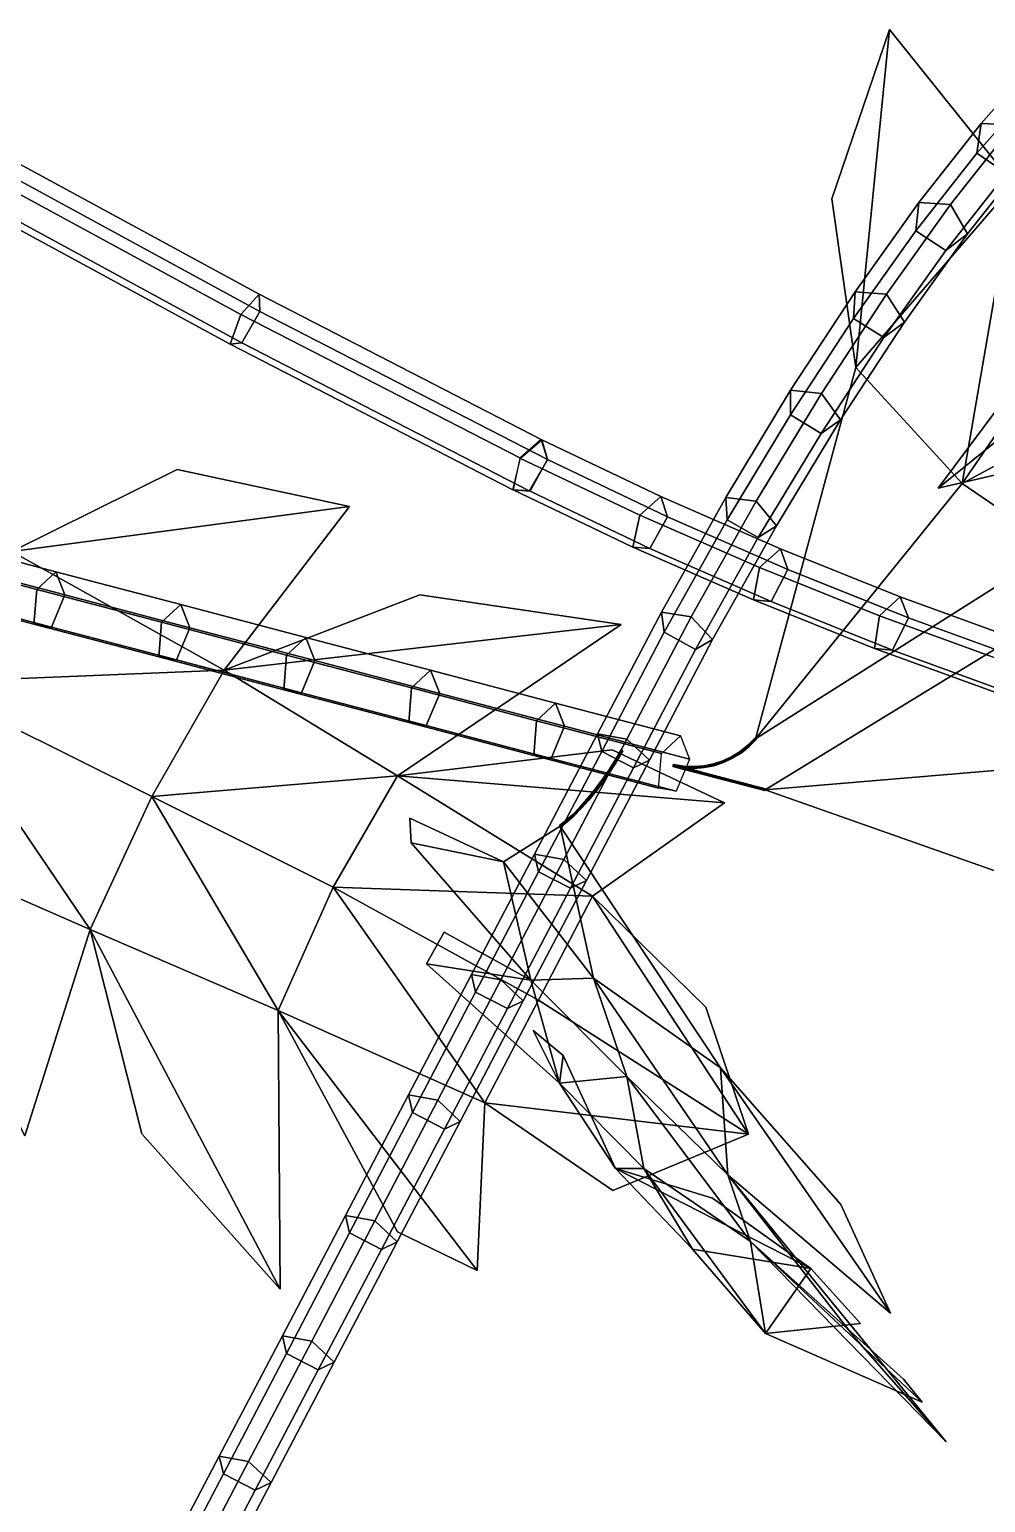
# Model space of a CAD drawing. Header units: metres. Extents: x -349 to 464, y -383 to 362.
# Drawn here: x 215.9 to 252.6, y -124.9 to -68.3 of the extents above; entities that cross this region are included whole.
import ezdxf

# ---------------------------------------------------------------- set-up
doc = ezdxf.new("R2010")
doc.units = ezdxf.units.M

msp = doc.modelspace()

# ---------------------------------------------------------------- linework, layer by layer
at = {"layer": 'Breeder_Leaf', "color": 3}
for points in [[(248.9365, -68.2739, 136.4896), (246.7187, -74.7853, 136.9309), (247.6362, -81.2742, 134.0185)], [(248.9365, -68.2739, 136.4896), (247.6362, -81.2742, 134.0185), (246.7187, -74.7853, 136.9309)], [(253.7205, -74.2332, 132.9514), (248.9365, -68.2739, 136.4896), (247.6362, -81.2742, 134.0185)], [(253.7205, -74.2332, 132.9514), (247.6362, -81.2742, 134.0185), (248.9365, -68.2739, 136.4896)], [(251.7373, -85.7263, 131.4195), (253.7205, -74.2332, 132.9514), (247.6362, -81.2742, 134.0185)], [(251.7373, -85.7263, 131.4195), (247.6362, -81.2742, 134.0185), (253.7205, -74.2332, 132.9514)], [(251.7373, -85.7263, 131.4195), (257.275, -77.6961, 129.9514), (253.7205, -74.2332, 132.9514)], [(251.7373, -85.7263, 131.4195), (253.7205, -74.2332, 132.9514), (257.275, -77.6961, 129.9514)], [(260.9698, -83.5616, 350.5743), (250.8069, -85.9095, 353.5227), (262.8934, -76.1559, 352.219)], [(260.9698, -83.5616, 350.5743), (262.8934, -76.1559, 352.219), (250.8069, -85.9095, 353.5227)], [(250.8069, -85.9095, 353.5227), (255.5195, -79.606, 353.4911), (262.8934, -76.1559, 352.219)], [(250.8069, -85.9095, 353.5227), (262.8934, -76.1559, 352.219), (255.5195, -79.606, 353.4911)], [(261.0075, -80.7467, 126.7362), (257.275, -77.6961, 129.9514), (251.7373, -85.7263, 131.4195)], [(261.0075, -80.7467, 126.7362), (251.7373, -85.7263, 131.4195), (257.275, -77.6961, 129.9514)], [(255.3723, -88.215, 127.126), (261.0075, -80.7467, 126.7362), (251.7373, -85.7263, 131.4195)], [(255.3723, -88.215, 127.126), (251.7373, -85.7263, 131.4195), (261.0075, -80.7467, 126.7362)], [(243.7833, -95.5383, 132.7757), (251.7373, -85.7263, 131.4195), (247.6362, -81.2742, 134.0185)], [(243.7833, -95.5383, 132.7757), (247.6362, -81.2742, 134.0185), (251.7373, -85.7263, 131.4195)], [(228.1658, -86.6175, 154.9156), (221.5414, -85.191, 156.1782), (215.1763, -88.3405, 157.1759)], [(228.1658, -86.6175, 154.9156), (215.1763, -88.3405, 157.1759), (221.5414, -85.191, 156.1782)], [(255.3723, -88.215, 127.126), (251.7373, -85.7263, 131.4195), (243.7833, -95.5383, 132.7757)], [(255.3723, -88.215, 127.126), (243.7833, -95.5383, 132.7757), (251.7373, -85.7263, 131.4195)], [(223.3375, -92.8981, 157.7725), (228.1658, -86.6175, 154.9156), (215.1763, -88.3405, 157.1759)], [(223.3375, -92.8981, 157.7725), (215.1763, -88.3405, 157.1759), (228.1658, -86.6175, 154.9156)], [(211.7395, -93.3729, 159.6777), (223.3375, -92.8981, 157.7725), (215.1763, -88.3405, 157.1759)], [(211.7395, -93.3729, 159.6777), (215.1763, -88.3405, 157.1759), (223.3375, -92.8981, 157.7725)], [(238.6085, -91.1466, 155.1947), (230.8742, -90.01215, 156.1095), (223.3375, -92.8981, 157.7725)], [(238.6085, -91.1466, 155.1947), (223.3375, -92.8981, 157.7725), (230.8742, -90.01215, 156.1095)], [(244.1569, -97.504, 133.0435), (256.65, -96.4538, 130.994), (256.6017, -89.895, 130.382)], [(244.1569, -97.504, 133.0435), (256.6017, -89.895, 130.382), (256.65, -96.4538, 130.994)], [(230.005, -96.9619, 158.3014), (238.6085, -91.1466, 155.1947), (223.3375, -92.8981, 157.7725)], [(230.005, -96.9619, 158.3014), (223.3375, -92.8981, 157.7725), (238.6085, -91.1466, 155.1947)], [(209.6197, -99.1376, 160.0178), (218.1855, -102.871, 160.6277), (211.7395, -93.3729, 159.6777)], [(209.6197, -99.1376, 160.0178), (211.7395, -93.3729, 159.6777), (218.1855, -102.871, 160.6277)], [(211.7395, -93.3729, 159.6777), (220.5661, -97.76, 159.2912), (223.3375, -92.8981, 157.7725)], [(211.7395, -93.3729, 159.6777), (223.3375, -92.8981, 157.7725), (220.5661, -97.76, 159.2912)], [(218.1855, -102.871, 160.6277), (220.5661, -97.76, 159.2912), (211.7395, -93.3729, 159.6777)], [(218.1855, -102.871, 160.6277), (211.7395, -93.3729, 159.6777), (220.5661, -97.76, 159.2912)], [(220.5661, -97.76, 159.2912), (230.005, -96.9619, 158.3014), (223.3375, -92.8981, 157.7725)], [(220.5661, -97.76, 159.2912), (223.3375, -92.8981, 157.7725), (230.005, -96.9619, 158.3014)], [(242.5915, -98.00962, 153.5221), (238.2632, -95.9651, 154.7812), (230.005, -96.9619, 158.3014)], [(242.5915, -98.00962, 153.5221), (230.005, -96.9619, 158.3014), (238.2632, -95.9651, 154.7812)], [(257.683, -102.27, 129.2775), (256.65, -96.4538, 130.994), (244.1569, -97.504, 133.0435)], [(257.683, -102.27, 129.2775), (244.1569, -97.504, 133.0435), (256.65, -96.4538, 130.994)], [(220.5661, -97.76, 159.2912), (227.5313, -101.2455, 159.6678), (230.005, -96.9619, 158.3014)], [(220.5661, -97.76, 159.2912), (230.005, -96.9619, 158.3014), (227.5313, -101.2455, 159.6678)], [(227.5313, -101.2455, 159.6678), (237.5148, -101.5959, 157.334), (230.005, -96.9619, 158.3014)], [(227.5313, -101.2455, 159.6678), (230.005, -96.9619, 158.3014), (237.5148, -101.5959, 157.334)], [(237.5148, -101.5959, 157.334), (242.5915, -98.00962, 153.5221), (230.005, -96.9619, 158.3014)], [(237.5148, -101.5959, 157.334), (230.005, -96.9619, 158.3014), (242.5915, -98.00962, 153.5221)], [(218.1855, -102.871, 160.6277), (225.4175, -105.9898, 159.9873), (220.5661, -97.76, 159.2912)], [(218.1855, -102.871, 160.6277), (220.5661, -97.76, 159.2912), (225.4175, -105.9898, 159.9873)], [(225.4175, -105.9898, 159.9873), (227.5313, -101.2455, 159.6678), (220.5661, -97.76, 159.2912)], [(225.4175, -105.9898, 159.9873), (220.5661, -97.76, 159.2912), (227.5313, -101.2455, 159.6678)], [(230.5388, -99.5375, 304.0958), (230.4856, -98.5883, 297.2688), (234.0934, -100.272, 291.304)], [(230.5388, -99.5375, 304.0958), (234.0934, -100.272, 291.304), (230.4856, -98.5883, 297.2688)], [(236.2733, -98.8953, 276.7024), (237.5457, -104.7393, 287.91), (234.0934, -100.272, 291.304)], [(236.2733, -98.8953, 276.7024), (234.0934, -100.272, 291.304), (237.5457, -104.7393, 287.91)], [(242.4336, -108.1884, 286.477), (237.5457, -104.7393, 287.91), (236.2733, -98.8953, 276.7024)], [(242.4336, -108.1884, 286.477), (236.2733, -98.8953, 276.7024), (237.5457, -104.7393, 287.91)], [(209.6197, -99.1376, 160.0178), (215.6787, -110.805, 161.7423), (218.1855, -102.871, 160.6277)], [(209.6197, -99.1376, 160.0178), (218.1855, -102.871, 160.6277), (215.6787, -110.805, 161.7423)], [(235.1409, -104.8213, 299.4243), (230.5388, -99.5375, 304.0958), (234.0934, -100.272, 291.304)], [(235.1409, -104.8213, 299.4243), (234.0934, -100.272, 291.304), (230.5388, -99.5375, 304.0958)], [(237.5457, -104.7393, 287.91), (235.1409, -104.8213, 299.4243), (234.0934, -100.272, 291.304)], [(237.5457, -104.7393, 287.91), (234.0934, -100.272, 291.304), (235.1409, -104.8213, 299.4243)], [(225.4175, -105.9898, 159.9873), (233.3703, -109.5349, 160.114), (227.5313, -101.2455, 159.6678)], [(225.4175, -105.9898, 159.9873), (227.5313, -101.2455, 159.6678), (233.3703, -109.5349, 160.114)], [(233.3703, -109.5349, 160.114), (235.4387, -105.5919, 158.6159), (227.5313, -101.2455, 159.6678)], [(233.3703, -109.5349, 160.114), (227.5313, -101.2455, 159.6678), (235.4387, -105.5919, 158.6159)], [(227.5313, -101.2455, 159.6678), (235.4387, -105.5919, 158.6159), (237.5148, -101.5959, 157.334)], [(227.5313, -101.2455, 159.6678), (237.5148, -101.5959, 157.334), (235.4387, -105.5919, 158.6159)], [(235.4387, -105.5919, 158.6159), (243.5139, -110.7436, 153.8551), (237.5148, -101.5959, 157.334)], [(235.4387, -105.5919, 158.6159), (237.5148, -101.5959, 157.334), (243.5139, -110.7436, 153.8551)], [(243.5139, -110.7436, 153.8551), (241.8762, -105.8589, 154.5523), (237.5148, -101.5959, 157.334)], [(243.5139, -110.7436, 153.8551), (237.5148, -101.5959, 157.334), (241.8762, -105.8589, 154.5523)], [(218.1855, -102.871, 160.6277), (225.4953, -116.7027, 161.4612), (225.4175, -105.9898, 159.9873)], [(218.1855, -102.871, 160.6277), (225.4175, -105.9898, 159.9873), (225.4953, -116.7027, 161.4612)], [(218.1855, -102.871, 160.6277), (220.1731, -110.7291, 162.0228), (225.4953, -116.7027, 161.4612)], [(218.1855, -102.871, 160.6277), (225.4953, -116.7027, 161.4612), (220.1731, -110.7291, 162.0228)], [(231.132, -104.187, 314.4723), (231.7999, -102.9697, 306.7253), (235.1409, -104.8213, 299.4243)], [(231.132, -104.187, 314.4723), (235.1409, -104.8213, 299.4243), (231.7999, -102.9697, 306.7253)], [(236.24, -108.7781, 306.0865), (231.132, -104.187, 314.4723), (235.1409, -104.8213, 299.4243)], [(236.24, -108.7781, 306.0865), (235.1409, -104.8213, 299.4243), (231.132, -104.187, 314.4723)], [(237.5457, -104.7393, 287.91), (238.8343, -108.5284, 296.926), (235.1409, -104.8213, 299.4243)], [(237.5457, -104.7393, 287.91), (235.1409, -104.8213, 299.4243), (238.8343, -108.5284, 296.926)], [(242.4336, -108.1884, 286.477), (242.7205, -112.3087, 294.8809), (237.5457, -104.7393, 287.91)], [(242.4336, -108.1884, 286.477), (237.5457, -104.7393, 287.91), (242.7205, -112.3087, 294.8809)], [(242.7205, -112.3087, 294.8809), (238.8343, -108.5284, 296.926), (237.5457, -104.7393, 287.91)], [(242.7205, -112.3087, 294.8809), (237.5457, -104.7393, 287.91), (238.8343, -108.5284, 296.926)], [(238.8343, -108.5284, 296.926), (236.24, -108.7781, 306.0865), (235.1409, -104.8213, 299.4243)], [(238.8343, -108.5284, 296.926), (235.1409, -104.8213, 299.4243), (236.24, -108.7781, 306.0865)], [(233.3703, -109.5349, 160.114), (243.5139, -110.7436, 153.8551), (235.4387, -105.5919, 158.6159)], [(233.3703, -109.5349, 160.114), (235.4387, -105.5919, 158.6159), (243.5139, -110.7436, 153.8551)], [(225.4175, -105.9898, 159.9873), (233.0728, -115.9822, 158.4918), (233.3703, -109.5349, 160.114)], [(225.4175, -105.9898, 159.9873), (233.3703, -109.5349, 160.114), (233.0728, -115.9822, 158.4918)], [(225.4175, -105.9898, 159.9873), (230.0159, -114.4922, 159.1532), (233.0728, -115.9822, 158.4918)], [(225.4175, -105.9898, 159.9873), (233.0728, -115.9822, 158.4918), (230.0159, -114.4922, 159.1532)], [(236.3774, -107.72, 319.5484), (235.228, -106.7564, 314.8314), (236.24, -108.7781, 306.0865)], [(236.3774, -107.72, 319.5484), (236.24, -108.7781, 306.0865), (235.228, -106.7564, 314.8314)], [(238.4007, -112.0577, 314.0478), (236.3774, -107.72, 319.5484), (236.24, -108.7781, 306.0865)], [(238.4007, -112.0577, 314.0478), (236.24, -108.7781, 306.0865), (236.3774, -107.72, 319.5484)], [(238.8343, -108.5284, 296.926), (239.4865, -112.0611, 303.8468), (236.24, -108.7781, 306.0865)], [(238.8343, -108.5284, 296.926), (236.24, -108.7781, 306.0865), (239.4865, -112.0611, 303.8468)], [(242.7205, -112.3087, 294.8809), (243.5858, -114.8715, 302.3053), (238.8343, -108.5284, 296.926)], [(242.7205, -112.3087, 294.8809), (238.8343, -108.5284, 296.926), (243.5858, -114.8715, 302.3053)], [(243.5858, -114.8715, 302.3053), (239.4865, -112.0611, 303.8468), (238.8343, -108.5284, 296.926)], [(243.5858, -114.8715, 302.3053), (238.8343, -108.5284, 296.926), (239.4865, -112.0611, 303.8468)], [(242.4336, -108.1884, 286.477), (248.9745, -117.6224, 293.1126), (242.7205, -112.3087, 294.8809)], [(242.4336, -108.1884, 286.477), (242.7205, -112.3087, 294.8809), (248.9745, -117.6224, 293.1126)], [(242.4336, -108.1884, 286.477), (247.0654, -113.4464, 288.1435), (248.9745, -117.6224, 293.1126)], [(242.4336, -108.1884, 286.477), (248.9745, -117.6224, 293.1126), (247.0654, -113.4464, 288.1435)], [(239.4865, -112.0611, 303.8468), (238.4007, -112.0577, 314.0478), (236.24, -108.7781, 306.0865)], [(239.4865, -112.0611, 303.8468), (236.24, -108.7781, 306.0865), (238.4007, -112.0577, 314.0478)], [(233.3703, -109.5349, 160.114), (238.2887, -112.9057, 155.9469), (243.5139, -110.7436, 153.8551)], [(233.3703, -109.5349, 160.114), (243.5139, -110.7436, 153.8551), (238.2887, -112.9057, 155.9469)], [(239.4865, -112.0611, 303.8468), (241.3633, -115.1628, 312.1764), (238.4007, -112.0577, 314.0478)], [(239.4865, -112.0611, 303.8468), (238.4007, -112.0577, 314.0478), (241.3633, -115.1628, 312.1764)], [(241.3633, -115.1628, 312.1764), (245.9097, -115.9082, 321.8299), (238.4007, -112.0577, 314.0478)], [(241.3633, -115.1628, 312.1764), (238.4007, -112.0577, 314.0478), (245.9097, -115.9082, 321.8299)], [(245.9097, -115.9082, 321.8299), (242.1331, -113.2021, 319.4968), (238.4007, -112.0577, 314.0478)], [(245.9097, -115.9082, 321.8299), (238.4007, -112.0577, 314.0478), (242.1331, -113.2021, 319.4968)], [(243.5858, -114.8715, 302.3053), (244.1609, -118.4044, 310.2437), (239.4865, -112.0611, 303.8468)], [(243.5858, -114.8715, 302.3053), (239.4865, -112.0611, 303.8468), (244.1609, -118.4044, 310.2437)], [(244.1609, -118.4044, 310.2437), (241.3633, -115.1628, 312.1764), (239.4865, -112.0611, 303.8468)], [(244.1609, -118.4044, 310.2437), (239.4865, -112.0611, 303.8468), (241.3633, -115.1628, 312.1764)], [(242.7205, -112.3087, 294.8809), (251.1212, -122.5743, 303.217), (243.5858, -114.8715, 302.3053)], [(242.7205, -112.3087, 294.8809), (243.5858, -114.8715, 302.3053), (251.1212, -122.5743, 303.217)], [(242.7205, -112.3087, 294.8809), (247.5547, -118.51, 297.2936), (251.1212, -122.5743, 303.217)], [(242.7205, -112.3087, 294.8809), (251.1212, -122.5743, 303.217), (247.5547, -118.51, 297.2936)], [(243.5858, -114.8715, 302.3053), (250.1982, -121.0399, 311.1887), (244.1609, -118.4044, 310.2437)], [(243.5858, -114.8715, 302.3053), (244.1609, -118.4044, 310.2437), (250.1982, -121.0399, 311.1887)], [(243.5858, -114.8715, 302.3053), (249.4784, -120.1546, 307.9176), (250.1982, -121.0399, 311.1887)], [(243.5858, -114.8715, 302.3053), (250.1982, -121.0399, 311.1887), (249.4784, -120.1546, 307.9176)], [(244.1609, -118.4044, 310.2437), (245.9097, -115.9082, 321.8299), (241.3633, -115.1628, 312.1764)], [(244.1609, -118.4044, 310.2437), (241.3633, -115.1628, 312.1764), (245.9097, -115.9082, 321.8299)], [(244.1609, -118.4044, 310.2437), (247.8247, -118.0183, 316.5163), (245.9097, -115.9082, 321.8299)], [(244.1609, -118.4044, 310.2437), (245.9097, -115.9082, 321.8299), (247.8247, -118.0183, 316.5163)]]:
    msp.add_3dface(points, dxfattribs=at)
at = {"layer": 'Breeder_Petiole', "color": 3}
for points in [[(254.5821, -70.449, 300.6087), (252.3011, -73.03468, 296.1303), (252.4683, -71.8866, 295.3838), (254.7999, -69.2506, 299.961)], [(254.7999, -69.2506, 299.961), (252.4683, -71.8866, 295.3838), (253.7087, -71.9385, 294.7821), (256.0575, -69.2868, 299.3951)], [(255.7032, -71.2371, 300.4492), (253.4366, -73.8067, 295.997), (252.3011, -73.03468, 296.1303), (254.5821, -70.449, 300.6087)], [(252.3011, -73.03468, 296.1303), (249.952, -76.01945, 291.945), (250.0669, -74.9306, 291.1056), (252.4683, -71.8866, 295.3838)], [(252.4683, -71.8866, 295.3838), (250.0669, -74.9306, 291.1056), (251.2893, -75.00139, 290.47), (253.7087, -71.9385, 294.7821)], [(212.6446, -73.07526, 491.5747), (223.9852, -79.2283, 487.9269), (224.692, -78.4561, 488.8254), (213.2323, -72.2368, 492.4993)], [(213.2323, -72.2368, 492.4993), (224.692, -78.4561, 488.8254), (224.7205, -79.1175, 490.0358), (213.0671, -72.7904, 493.752)], [(253.7087, -71.9385, 294.7821), (251.2893, -75.00139, 290.47), (251.9413, -76.1345, 290.9107), (254.3197, -73.119, 295.1512)], [(213.0671, -72.7904, 493.752), (224.7205, -79.1175, 490.0358), (224.0168, -80.3208, 489.8778), (212.3634, -73.9937, 493.594)], [(253.4366, -73.8067, 295.997), (251.1023, -76.7731, 291.8361), (249.952, -76.01945, 291.945), (252.3011, -73.03468, 296.1303)], [(212.1106, -74.1548, 492.2474), (223.5703, -80.3741, 488.5735), (223.9852, -79.2283, 487.9269), (212.6446, -73.07526, 491.5747)], [(254.3197, -73.119, 295.1512), (251.9413, -76.1345, 290.9107), (251.1023, -76.7731, 291.8361), (253.4366, -73.8067, 295.997)], [(212.3634, -73.9937, 493.594), (224.0168, -80.3208, 489.8778), (223.5703, -80.3741, 488.5735), (212.1106, -74.1548, 492.2474)], [(249.952, -76.01945, 291.945), (247.5539, -79.3803, 288.0853), (247.6153, -78.3592, 287.1596), (250.0669, -74.9306, 291.1056)], [(250.0669, -74.9306, 291.1056), (247.6153, -78.3592, 287.1596), (248.8192, -78.4518, 286.4924), (251.2893, -75.00139, 290.47)], [(251.2893, -75.00139, 290.47), (248.8192, -78.4518, 286.4924), (249.5131, -79.5309, 286.9994), (251.9413, -76.1345, 290.9107)], [(251.1023, -76.7731, 291.8361), (248.7193, -80.1135, 287.9987), (247.5539, -79.3803, 288.0853), (249.952, -76.01945, 291.945)], [(251.9413, -76.1345, 290.9107), (249.5131, -79.5309, 286.9994), (248.7193, -80.1135, 287.9987), (251.1023, -76.7731, 291.8361)], [(223.9852, -79.2283, 487.9269), (234.7424, -84.7596, 482.1422), (235.564, -84.04814, 482.9919), (224.692, -78.4561, 488.8254)], [(224.692, -78.4561, 488.8254), (235.564, -84.04814, 482.9919), (235.7792, -84.8082, 484.1229), (224.7205, -79.1175, 490.0358)], [(247.5539, -79.3803, 288.0853), (245.1264, -83.09138, 284.581), (245.1335, -82.1457, 283.5766), (247.6153, -78.3592, 287.1596)], [(247.6153, -78.3592, 287.1596), (245.1335, -82.1457, 283.5766), (246.3185, -82.263, 282.88), (248.8192, -78.4518, 286.4924)], [(248.8192, -78.4518, 286.4924), (246.3185, -82.263, 282.88), (247.0549, -83.2822, 283.4475), (249.5131, -79.5309, 286.9994)], [(223.5703, -80.3741, 488.5735), (234.4423, -85.9661, 482.74), (234.7424, -84.7596, 482.1422), (223.9852, -79.2283, 487.9269)], [(224.7205, -79.1175, 490.0358), (235.7792, -84.8082, 484.1229), (235.0755, -86.01158, 483.9648), (224.0168, -80.3208, 489.8778)], [(248.7193, -80.1135, 287.9987), (246.3071, -83.8019, 284.5147), (245.1264, -83.09138, 284.581), (247.5539, -79.3803, 288.0853)], [(249.5131, -79.5309, 286.9994), (247.0549, -83.2822, 283.4475), (246.3071, -83.8019, 284.5147), (248.7193, -80.1135, 287.9987)], [(224.0168, -80.3208, 489.8778), (235.0755, -86.01158, 483.9648), (234.4423, -85.9661, 482.74), (223.5703, -80.3741, 488.5735)], [(245.1335, -82.1457, 283.5766), (242.6416, -86.2609, 280.3841), (243.8075, -86.4056, 279.661), (246.3185, -82.263, 282.88)], [(245.1264, -83.09138, 284.581), (242.6894, -87.1238, 281.4595), (242.6416, -86.2609, 280.3841), (245.1335, -82.1457, 283.5766)], [(246.3185, -82.263, 282.88), (243.8075, -86.4056, 279.661), (244.5868, -87.3593, 280.2827), (247.0549, -83.2822, 283.4475)], [(246.3071, -83.8019, 284.5147), (243.8853, -87.8099, 281.411), (242.6894, -87.1238, 281.4595), (245.1264, -83.09138, 284.581)], [(247.0549, -83.2822, 283.4475), (244.5868, -87.3593, 280.2827), (243.8853, -87.8099, 281.411), (246.3071, -83.8019, 284.5147)], [(234.719, -84.7484, 482.1548), (239.3296, -86.944, 479.587), (240.145, -86.2292, 480.4398), (235.5344, -84.03358, 483.0076)], [(235.5344, -84.03358, 483.0076), (240.145, -86.2292, 480.4398), (240.3947, -87.00598, 481.5523), (235.7841, -84.8103, 484.1201)], [(234.4571, -85.9737, 482.7322), (239.0677, -88.1693, 480.1644), (239.3296, -86.944, 479.587), (234.719, -84.7484, 482.1548)], [(235.7841, -84.8103, 484.1201), (240.3947, -87.00598, 481.5523), (239.7188, -88.2231, 481.3795), (235.1082, -86.02751, 483.9473)], [(235.1082, -86.02751, 483.9473), (239.7188, -88.2231, 481.3795), (239.0677, -88.1693, 480.1644), (234.4571, -85.9737, 482.7322)], [(239.3296, -86.944, 479.587), (243.9334, -88.962, 476.9271), (244.7427, -88.244, 477.7831), (240.145, -86.2292, 480.4398)], [(240.145, -86.2292, 480.4398), (244.7427, -88.244, 477.7831), (245.0269, -89.03622, 478.8763), (240.3947, -87.00598, 481.5523)], [(242.6416, -86.2609, 280.3841), (240.1601, -90.6729, 277.6071), (241.3068, -90.8475, 276.8602), (243.8075, -86.4056, 279.661)], [(242.6894, -87.1238, 281.4595), (240.2627, -91.4465, 278.7448), (240.1601, -90.6729, 277.6071), (242.6416, -86.2609, 280.3841)], [(243.8075, -86.4056, 279.661), (241.3068, -90.8475, 276.8602), (242.1288, -91.7306, 277.5293), (244.5868, -87.3593, 280.2827)], [(239.0677, -88.1693, 480.1644), (243.71, -90.2046, 477.4832), (243.9334, -88.962, 476.9271), (239.3296, -86.944, 479.587)], [(240.3947, -87.00598, 481.5523), (245.0269, -89.03622, 478.8763), (244.379, -90.2662, 478.688), (239.7188, -88.2231, 481.3795)], [(243.8853, -87.8099, 281.411), (241.4738, -92.1064, 278.7116), (240.2627, -91.4465, 278.7448), (242.6894, -87.1238, 281.4595)], [(244.5868, -87.3593, 280.2827), (242.1288, -91.7306, 277.5293), (241.4738, -92.1064, 278.7116), (243.8853, -87.8099, 281.411)], [(211.3273, -88.5353, 151.1001), (216.1328, -89.7974, 148.2742), (216.8693, -89.1205, 149.2243), (212.0637, -87.8584, 152.0502)], [(212.0637, -87.8584, 152.0502), (216.8693, -89.1205, 149.2243), (217.2189, -90.01242, 150.2171), (212.4133, -88.7503, 153.043)], [(239.7188, -88.2231, 481.3795), (244.379, -90.2662, 478.688), (243.71, -90.2046, 477.4832), (239.0677, -88.1693, 480.1644)], [(243.9334, -88.962, 476.9271), (248.5483, -90.8111, 474.1656), (249.3514, -90.09026, 475.025), (244.7427, -88.244, 477.7831)], [(244.7427, -88.244, 477.7831), (249.3514, -90.09026, 475.025), (249.6703, -90.8965, 476.098), (245.0269, -89.03622, 478.8763)], [(211.2221, -89.8705, 151.5176), (216.0277, -91.1326, 148.6917), (216.1328, -89.7974, 148.2742), (211.3273, -88.5353, 151.1001)], [(212.4133, -88.7503, 153.043), (217.2189, -90.01242, 150.2171), (216.7017, -91.2488, 149.8898), (211.8961, -89.9867, 152.7157)], [(216.1328, -89.7974, 148.2742), (220.9384, -91.05956, 145.4483), (221.6749, -90.3826, 146.3984), (216.8693, -89.1205, 149.2243)], [(216.8693, -89.1205, 149.2243), (221.6749, -90.3826, 146.3984), (222.0244, -91.2745, 147.3912), (217.2189, -90.01242, 150.2171)], [(243.71, -90.2046, 477.4832), (248.3634, -92.06976, 474.6994), (248.5483, -90.8111, 474.1656), (243.9334, -88.962, 476.9271)], [(245.0269, -89.03622, 478.8763), (249.6703, -90.8965, 476.098), (249.0505, -92.1384, 475.8938), (244.379, -90.2662, 478.688)], [(211.8961, -89.9867, 152.7157), (216.7017, -91.2488, 149.8898), (216.0277, -91.1326, 148.6917), (211.2221, -89.8705, 151.5176)], [(216.0277, -91.1326, 148.6917), (220.8333, -92.3947, 145.8659), (220.9384, -91.05956, 145.4483), (216.1328, -89.7974, 148.2742)], [(217.2189, -90.01242, 150.2171), (222.0244, -91.2745, 147.3912), (221.5073, -92.5109, 147.064), (216.7017, -91.2488, 149.8898)], [(220.9384, -91.05956, 145.4483), (225.744, -92.3216, 142.6225), (226.4804, -91.6447, 143.5726), (221.6749, -90.3826, 146.3984)], [(221.6749, -90.3826, 146.3984), (226.4804, -91.6447, 143.5726), (226.83, -92.5365, 144.5654), (222.0244, -91.2745, 147.3912)], [(244.379, -90.2662, 478.688), (249.0505, -92.1384, 475.8938), (248.3634, -92.06976, 474.6994), (243.71, -90.2046, 477.4832)], [(248.5483, -90.8111, 474.1656), (253.1687, -92.4892, 471.3057), (253.9655, -91.7656, 472.1686), (249.3514, -90.09026, 475.025)], [(249.3514, -90.09026, 475.025), (253.9655, -91.7656, 472.1686), (254.3192, -92.5848, 473.2208), (249.6703, -90.8965, 476.098)], [(216.7017, -91.2488, 149.8898), (221.5073, -92.5109, 147.064), (220.8333, -92.3947, 145.8659), (216.0277, -91.1326, 148.6917)], [(220.8333, -92.3947, 145.8659), (225.6388, -93.6568, 143.04), (225.744, -92.3216, 142.6225), (220.9384, -91.05956, 145.4483)], [(240.1601, -90.6729, 277.6071), (237.7092, -95.3476, 275.2668), (238.8367, -95.5543, 274.4993), (241.3068, -90.8475, 276.8602)], [(240.2627, -91.4465, 278.7448), (237.8661, -96.02589, 276.4579), (237.7092, -95.3476, 275.2668), (240.1601, -90.6729, 277.6071)], [(241.3068, -90.8475, 276.8602), (238.8367, -95.5543, 274.4993), (239.701, -96.3622, 275.2088), (242.1288, -91.7306, 277.5293)], [(248.3634, -92.06976, 474.6994), (253.0224, -93.7623, 471.8165), (253.1687, -92.4892, 471.3057), (248.5483, -90.8111, 474.1656)], [(249.6703, -90.8965, 476.098), (254.3192, -92.5848, 473.2208), (253.7275, -93.8375, 472.9999), (249.0505, -92.1384, 475.8938)], [(222.0244, -91.2745, 147.3912), (226.83, -92.5365, 144.5654), (226.3129, -93.7729, 144.2381), (221.5073, -92.5109, 147.064)], [(225.744, -92.3216, 142.6225), (230.5495, -93.5837, 139.7966), (231.286, -92.9068, 140.7467), (226.4804, -91.6447, 143.5726)], [(226.4804, -91.6447, 143.5726), (231.286, -92.9068, 140.7467), (231.6356, -93.7986, 141.7395), (226.83, -92.5365, 144.5654)], [(241.4738, -92.1064, 278.7116), (239.0921, -96.6581, 276.4376), (237.8661, -96.02589, 276.4579), (240.2627, -91.4465, 278.7448)], [(242.1288, -91.7306, 277.5293), (239.701, -96.3622, 275.2088), (239.0921, -96.6581, 276.4376), (241.4738, -92.1064, 278.7116)], [(249.0505, -92.1384, 475.8938), (253.7275, -93.8375, 472.9999), (253.0224, -93.7623, 471.8165), (248.3634, -92.06976, 474.6994)], [(221.5073, -92.5109, 147.064), (226.3129, -93.7729, 144.2381), (225.6388, -93.6568, 143.04), (220.8333, -92.3947, 145.8659)], [(225.6388, -93.6568, 143.04), (230.4444, -94.9189, 140.2141), (230.5495, -93.5837, 139.7966), (225.744, -92.3216, 142.6225)], [(226.83, -92.5365, 144.5654), (231.6356, -93.7986, 141.7395), (231.1184, -95.03508, 141.4122), (226.3129, -93.7729, 144.2381)], [(230.5495, -93.5837, 139.7966), (235.3551, -94.8458, 136.9707), (236.0916, -94.1689, 137.9208), (231.286, -92.9068, 140.7467)], [(231.286, -92.9068, 140.7467), (236.0916, -94.1689, 137.9208), (236.4412, -95.06076, 138.9136), (231.6356, -93.7986, 141.7395)], [(226.3129, -93.7729, 144.2381), (231.1184, -95.03508, 141.4122), (230.4444, -94.9189, 140.2141), (225.6388, -93.6568, 143.04)], [(230.4444, -94.9189, 140.2141), (235.25, -96.181, 137.3883), (235.3551, -94.8458, 136.9707), (230.5495, -93.5837, 139.7966)], [(231.6356, -93.7986, 141.7395), (236.4412, -95.06076, 138.9136), (235.924, -96.2971, 138.5864), (231.1184, -95.03508, 141.4122)], [(235.3551, -94.8458, 136.9707), (240.1607, -96.1078, 134.1449), (240.8972, -95.431, 135.095), (236.0916, -94.1689, 137.9208)], [(236.0916, -94.1689, 137.9208), (240.8972, -95.431, 135.095), (241.2467, -96.3228, 136.0878), (236.4412, -95.06076, 138.9136)], [(231.1184, -95.03508, 141.4122), (235.924, -96.2971, 138.5864), (235.25, -96.181, 137.3883), (230.4444, -94.9189, 140.2141)], [(235.25, -96.181, 137.3883), (240.0556, -97.443, 134.5624), (240.1607, -96.1078, 134.1449), (235.3551, -94.8458, 136.9707)], [(236.4412, -95.06076, 138.9136), (241.2467, -96.3228, 136.0878), (240.7296, -97.5592, 135.7605), (235.924, -96.2971, 138.5864)], [(237.7092, -95.3476, 275.2668), (235.2839, -99.9762, 272.9504), (236.4114, -100.1829, 272.1829), (238.8367, -95.5543, 274.4993)], [(237.8661, -96.02589, 276.4579), (235.4408, -100.6545, 274.1415), (235.2839, -99.9762, 272.9504), (237.7092, -95.3476, 275.2668)], [(238.8367, -95.5543, 274.4993), (236.4114, -100.1829, 272.1829), (237.2757, -100.9909, 272.8924), (239.701, -96.3622, 275.2088)], [(243.4779, -95.8048, 133.0083), (243.7532, -95.5272, 132.7551), (243.7679, -95.5077, 132.7924), (243.4934, -95.7845, 133.045)], [(243.5024, -95.8424, 133.002), (243.7806, -95.5623, 132.7463), (243.7532, -95.5272, 132.7551), (243.4779, -95.8048, 133.0083)], [(243.4934, -95.7845, 133.045), (243.7679, -95.5077, 132.7924), (243.8037, -95.5301, 132.8068), (243.527, -95.8089, 133.0612)], [(243.5325, -95.8445, 133.0349), (243.8115, -95.5637, 132.7785), (243.7806, -95.5623, 132.7463), (243.5024, -95.8424, 133.002)], [(243.527, -95.8089, 133.0612), (243.8037, -95.5301, 132.8068), (243.8115, -95.5637, 132.7785), (243.5325, -95.8445, 133.0349)], [(235.924, -96.2971, 138.5864), (240.7296, -97.5592, 135.7605), (240.0556, -97.443, 134.5624), (235.25, -96.181, 137.3883)], [(239.0921, -96.6581, 276.4376), (236.6668, -101.2867, 274.1212), (235.4408, -100.6545, 274.1415), (237.8661, -96.02589, 276.4579)], [(238.6128, -95.9701, 275.5648), (238.3868, -96.3597, 275.4374), (238.4227, -96.3714, 275.4093), (238.649, -95.9819, 275.5364)], [(238.6207, -95.9888, 275.6077), (238.3947, -96.3782, 275.4799), (238.3868, -96.3597, 275.4374), (238.6128, -95.9701, 275.5648)], [(238.662, -96.01231, 275.6062), (238.4356, -96.4015, 275.4785), (238.3947, -96.3782, 275.4799), (238.6207, -95.9888, 275.6077)], [(238.649, -95.9819, 275.5364), (238.4227, -96.3714, 275.4093), (238.4531, -96.3972, 275.4342), (238.6797, -96.00798, 275.5616)], [(238.6797, -96.00798, 275.5616), (238.4531, -96.3972, 275.4342), (238.4356, -96.4015, 275.4785), (238.662, -96.01231, 275.6062)], [(242.5059, -96.408, 133.8031), (242.8511, -96.2472, 133.5348), (242.8687, -96.2255, 133.5704), (242.5247, -96.3857, 133.8382)], [(242.5213, -96.4518, 133.8044), (242.8697, -96.2893, 133.5335), (242.8511, -96.2472, 133.5348), (242.5059, -96.408, 133.8031)], [(242.5247, -96.3857, 133.8382), (242.8687, -96.2255, 133.5704), (242.8978, -96.2534, 133.5911), (242.5513, -96.4149, 133.8611)], [(242.5513, -96.4149, 133.8611), (242.8978, -96.2534, 133.5911), (242.8984, -96.2926, 133.5684), (242.5492, -96.4555, 133.8404)], [(242.8511, -96.2472, 133.5348), (243.1761, -96.04556, 133.269), (243.1926, -96.02453, 133.3052), (242.8687, -96.2255, 133.5704)], [(242.8697, -96.2893, 133.5335), (243.1978, -96.08559, 133.2652), (243.1761, -96.04556, 133.269), (242.8511, -96.2472, 133.5348)], [(242.8687, -96.2255, 133.5704), (243.1926, -96.02453, 133.3052), (243.2241, -96.05083, 133.3236), (242.8978, -96.2534, 133.5911)], [(242.8984, -96.2926, 133.5684), (243.2273, -96.08835, 133.2991), (243.1978, -96.08559, 133.2652), (242.8697, -96.2893, 133.5335)], [(242.8978, -96.2534, 133.5911), (243.2241, -96.05083, 133.3236), (243.2273, -96.08835, 133.2991), (242.8984, -96.2926, 133.5684)], [(243.1761, -96.04556, 133.269), (243.4779, -95.8048, 133.0083), (243.4934, -95.7845, 133.045), (243.1926, -96.02453, 133.3052)], [(243.1978, -96.08559, 133.2652), (243.5024, -95.8424, 133.002), (243.4779, -95.8048, 133.0083), (243.1761, -96.04556, 133.269)], [(243.1926, -96.02453, 133.3052), (243.4934, -95.7845, 133.045), (243.527, -95.8089, 133.0612), (243.2241, -96.05083, 133.3236)], [(243.2273, -96.08835, 133.2991), (243.5325, -95.8445, 133.0349), (243.5024, -95.8424, 133.002), (243.1978, -96.08559, 133.2652)], [(243.2241, -96.05083, 133.3236), (243.527, -95.8089, 133.0612), (243.5325, -95.8445, 133.0349), (243.2273, -96.08835, 133.2991)], [(239.701, -96.3622, 275.2088), (237.2757, -100.9909, 272.8924), (236.6668, -101.2867, 274.1212), (239.0921, -96.6581, 276.4376)], [(238.138, -96.7512, 275.375), (237.8718, -97.1362, 275.3788), (237.9014, -97.1569, 275.3497), (238.1708, -96.7674, 275.3459)], [(238.1487, -96.7649, 275.4183), (237.8855, -97.1452, 275.4222), (237.8718, -97.1362, 275.3788), (238.138, -96.7512, 275.375)], [(238.1882, -96.7898, 275.4165), (237.9236, -97.1716, 275.4203), (237.8855, -97.1452, 275.4222), (238.1487, -96.7649, 275.4183)], [(238.1708, -96.7674, 275.3459), (237.9014, -97.1569, 275.3497), (237.9335, -97.1789, 275.3748), (238.2021, -96.7914, 275.3711)], [(238.2021, -96.7914, 275.3711), (237.9335, -97.1789, 275.3748), (237.9236, -97.1716, 275.4203), (238.1882, -96.7898, 275.4165)], [(238.3868, -96.3597, 275.4374), (238.138, -96.7512, 275.375), (238.1708, -96.7674, 275.3459), (238.4227, -96.3714, 275.4093)], [(238.3947, -96.3782, 275.4799), (238.1487, -96.7649, 275.4183), (238.138, -96.7512, 275.375), (238.3868, -96.3597, 275.4374)], [(238.4356, -96.4015, 275.4785), (238.1882, -96.7898, 275.4165), (238.1487, -96.7649, 275.4183), (238.3947, -96.3782, 275.4799)], [(238.4227, -96.3714, 275.4093), (238.1708, -96.7674, 275.3459), (238.2021, -96.7914, 275.3711), (238.4531, -96.3972, 275.4342)], [(238.4531, -96.3972, 275.4342), (238.2021, -96.7914, 275.3711), (238.1882, -96.7898, 275.4165), (238.4356, -96.4015, 275.4785)], [(240.596, -96.6037, 135.1067), (240.9897, -96.7068, 134.8754), (240.9933, -96.6613, 134.8612), (240.5997, -96.5578, 135.0923)], [(240.6192, -96.6077, 135.1479), (241.0127, -96.7108, 134.9163), (240.9897, -96.7068, 134.8754), (240.596, -96.6037, 135.1067)], [(240.5977, -96.5574, 135.0935), (240.9928, -96.6167, 134.8498), (241.0168, -96.5933, 134.883), (240.6218, -96.5339, 135.1269)], [(240.598, -96.6041, 135.1055), (240.9932, -96.6631, 134.8617), (240.9928, -96.6167, 134.8498), (240.5977, -96.5574, 135.0935)], [(240.6224, -96.6084, 135.146), (241.0174, -96.6673, 134.9019), (240.9932, -96.6631, 134.8617), (240.598, -96.6041, 135.1055)], [(240.5997, -96.5578, 135.0923), (240.9933, -96.6613, 134.8612), (241.0184, -96.6382, 134.8936), (240.625, -96.5345, 135.125)], [(240.637, -96.5652, 135.1591), (241.0303, -96.6686, 134.9275), (241.0127, -96.7108, 134.9163), (240.6192, -96.6077, 135.1479)], [(240.6218, -96.5339, 135.1269), (241.0168, -96.5933, 134.883), (241.0319, -96.6244, 134.915), (240.637, -96.5652, 135.1591)], [(240.637, -96.5652, 135.1591), (241.0319, -96.6244, 134.915), (241.0174, -96.6673, 134.9019), (240.6224, -96.6084, 135.146)], [(240.625, -96.5345, 135.125), (241.0184, -96.6382, 134.8936), (241.0303, -96.6686, 134.9275), (240.637, -96.5652, 135.1591)], [(240.9897, -96.7068, 134.8754), (241.3833, -96.81, 134.6442), (241.3869, -96.7647, 134.63), (240.9933, -96.6613, 134.8612)], [(241.0127, -96.7108, 134.9163), (241.4062, -96.8139, 134.6848), (241.3833, -96.81, 134.6442), (240.9897, -96.7068, 134.8754)], [(240.9928, -96.6167, 134.8498), (241.3838, -96.6311, 134.5972), (241.4064, -96.6078, 134.6308), (241.0168, -96.5933, 134.883)], [(240.9932, -96.6631, 134.8617), (241.3881, -96.6775, 134.6065), (241.3838, -96.6311, 134.5972), (240.9928, -96.6167, 134.8498)], [(241.0174, -96.6673, 134.9019), (241.4133, -96.6818, 134.6456), (241.3881, -96.6775, 134.6065), (240.9932, -96.6631, 134.8617)], [(240.9933, -96.6613, 134.8612), (241.3869, -96.7647, 134.63), (241.4119, -96.7418, 134.6622), (241.0184, -96.6382, 134.8936)], [(241.0303, -96.6686, 134.9275), (241.4237, -96.772, 134.6958), (241.4062, -96.8139, 134.6848), (241.0127, -96.7108, 134.9163)], [(241.0168, -96.5933, 134.883), (241.4064, -96.6078, 134.6308), (241.4245, -96.639, 134.6606), (241.0319, -96.6244, 134.915)], [(241.0319, -96.6244, 134.915), (241.4245, -96.639, 134.6606), (241.4133, -96.6818, 134.6456), (241.0174, -96.6673, 134.9019)], [(241.0184, -96.6382, 134.8936), (241.4119, -96.7418, 134.6622), (241.4237, -96.772, 134.6958), (241.0303, -96.6686, 134.9275)], [(241.3833, -96.81, 134.6442), (241.777, -96.9131, 134.4129), (241.7805, -96.8682, 134.3989), (241.3869, -96.7647, 134.63)], [(241.4062, -96.8139, 134.6848), (241.7997, -96.917, 134.4532), (241.777, -96.9131, 134.4129), (241.3833, -96.81, 134.6442)], [(241.3838, -96.6311, 134.5972), (241.7687, -96.6008, 134.3369), (241.79, -96.5778, 134.371), (241.4064, -96.6078, 134.6308)], [(241.3881, -96.6775, 134.6065), (241.7769, -96.6468, 134.3435), (241.7687, -96.6008, 134.3369), (241.3838, -96.6311, 134.5972)], [(241.3869, -96.7647, 134.63), (241.7805, -96.8682, 134.3989), (241.8053, -96.8454, 134.4308), (241.4119, -96.7418, 134.6622)], [(241.4133, -96.6818, 134.6456), (241.803, -96.651, 134.3816), (241.7769, -96.6468, 134.3435), (241.3881, -96.6775, 134.6065)], [(241.4237, -96.772, 134.6958), (241.817, -96.8754, 134.4642), (241.7997, -96.917, 134.4532), (241.4062, -96.8139, 134.6848)], [(241.4064, -96.6078, 134.6308), (241.79, -96.5778, 134.371), (241.8111, -96.6086, 134.3985), (241.4245, -96.639, 134.6606)], [(241.4119, -96.7418, 134.6622), (241.8053, -96.8454, 134.4308), (241.817, -96.8754, 134.4642), (241.4237, -96.772, 134.6958)], [(241.4245, -96.639, 134.6606), (241.8111, -96.6086, 134.3985), (241.803, -96.651, 134.3816), (241.4133, -96.6818, 134.6456)], [(241.7687, -96.6008, 134.3369), (242.144, -96.5262, 134.0713), (242.164, -96.5035, 134.1059), (241.79, -96.5778, 134.371)], [(241.7769, -96.6468, 134.3435), (242.1558, -96.5713, 134.0753), (242.144, -96.5262, 134.0713), (241.7687, -96.6008, 134.3369)], [(241.803, -96.651, 134.3816), (242.1828, -96.5754, 134.1123), (242.1558, -96.5713, 134.0753), (241.7769, -96.6468, 134.3435)], [(241.79, -96.5778, 134.371), (242.164, -96.5035, 134.1059), (242.1879, -96.5337, 134.1311), (241.8111, -96.6086, 134.3985)], [(241.8111, -96.6086, 134.3985), (242.1879, -96.5337, 134.1311), (242.1828, -96.5754, 134.1123), (241.803, -96.651, 134.3816)], [(242.144, -96.5262, 134.0713), (242.5059, -96.408, 133.8031), (242.5247, -96.3857, 133.8382), (242.164, -96.5035, 134.1059)], [(242.1558, -96.5713, 134.0753), (242.5213, -96.4518, 133.8044), (242.5059, -96.408, 133.8031), (242.144, -96.5262, 134.0713)], [(242.1828, -96.5754, 134.1123), (242.5492, -96.4555, 133.8404), (242.5213, -96.4518, 133.8044), (242.1558, -96.5713, 134.0753)], [(242.164, -96.5035, 134.1059), (242.5247, -96.3857, 133.8382), (242.5513, -96.4149, 133.8611), (242.1879, -96.5337, 134.1311)], [(242.1879, -96.5337, 134.1311), (242.5513, -96.4149, 133.8611), (242.5492, -96.4555, 133.8404), (242.1828, -96.5754, 134.1123)], [(242.5492, -96.4555, 133.8404), (242.8984, -96.2926, 133.5684), (242.8697, -96.2893, 133.5335), (242.5213, -96.4518, 133.8044)], [(237.8718, -97.1362, 275.3788), (237.5941, -97.5063, 275.449), (237.6202, -97.5313, 275.4205), (237.9014, -97.1569, 275.3497)], [(237.8855, -97.1452, 275.4222), (237.6108, -97.5108, 275.4916), (237.5941, -97.5063, 275.449), (237.8718, -97.1362, 275.3788)], [(237.9236, -97.1716, 275.4203), (237.6474, -97.5387, 275.4898), (237.6108, -97.5108, 275.4916), (237.8855, -97.1452, 275.4222)], [(237.9014, -97.1569, 275.3497), (237.6202, -97.5313, 275.4205), (237.6533, -97.5515, 275.4452), (237.9335, -97.1789, 275.3748)], [(237.9335, -97.1789, 275.3748), (237.6533, -97.5515, 275.4452), (237.6474, -97.5387, 275.4898), (237.9236, -97.1716, 275.4203)], [(241.777, -96.9131, 134.4129), (242.1707, -97.01626, 134.1817), (242.1742, -96.9717, 134.1677), (241.7805, -96.8682, 134.3989)], [(241.7997, -96.917, 134.4532), (242.1931, -97.02013, 134.2216), (242.1707, -97.01626, 134.1817), (241.777, -96.9131, 134.4129)], [(241.7805, -96.8682, 134.3989), (242.1742, -96.9717, 134.1677), (242.1987, -96.9491, 134.1994), (241.8053, -96.8454, 134.4308)], [(241.817, -96.8754, 134.4642), (242.2104, -96.9788, 134.2325), (242.1931, -97.02013, 134.2216), (241.7997, -96.917, 134.4532)], [(241.8053, -96.8454, 134.4308), (242.1987, -96.9491, 134.1994), (242.2104, -96.9788, 134.2325), (241.817, -96.8754, 134.4642)], [(242.1707, -97.01626, 134.1817), (242.5643, -97.1193, 133.9504), (242.5678, -97.07518, 133.9366), (242.1742, -96.9717, 134.1677)], [(242.1931, -97.02013, 134.2216), (242.5866, -97.1232, 133.9901), (242.5643, -97.1193, 133.9504), (242.1707, -97.01626, 134.1817)], [(242.1742, -96.9717, 134.1677), (242.5678, -97.07518, 133.9366), (242.5922, -97.05277, 133.968), (242.1987, -96.9491, 134.1994)], [(242.2104, -96.9788, 134.2325), (242.6037, -97.0823, 134.0009), (242.5866, -97.1232, 133.9901), (242.1931, -97.02013, 134.2216)], [(242.1987, -96.9491, 134.1994), (242.5922, -97.05277, 133.968), (242.6037, -97.0823, 134.0009), (242.2104, -96.9788, 134.2325)], [(242.5643, -97.1193, 133.9504), (242.958, -97.2225, 133.7192), (242.9614, -97.1786, 133.7054), (242.5678, -97.07518, 133.9366)], [(242.5866, -97.1232, 133.9901), (242.9801, -97.2263, 133.7585), (242.958, -97.2225, 133.7192), (242.5643, -97.1193, 133.9504)], [(242.5678, -97.07518, 133.9366), (242.9614, -97.1786, 133.7054), (242.9856, -97.1564, 133.7366), (242.5922, -97.05277, 133.968)], [(242.6037, -97.0823, 134.0009), (242.9971, -97.1857, 133.7693), (242.9801, -97.2263, 133.7585), (242.5866, -97.1232, 133.9901)], [(242.5922, -97.05277, 133.968), (242.9856, -97.1564, 133.7366), (242.9971, -97.1857, 133.7693), (242.6037, -97.0823, 134.0009)], [(242.958, -97.2225, 133.7192), (243.3516, -97.3256, 133.4879), (243.355, -97.2821, 133.4743), (242.9614, -97.1786, 133.7054)], [(242.9801, -97.2263, 133.7585), (243.3736, -97.3294, 133.5269), (243.3516, -97.3256, 133.4879), (242.958, -97.2225, 133.7192)], [(242.9614, -97.1786, 133.7054), (243.355, -97.2821, 133.4743), (243.379, -97.26, 133.5053), (242.9856, -97.1564, 133.7366)], [(242.9971, -97.1857, 133.7693), (243.3904, -97.2891, 133.5376), (243.3736, -97.3294, 133.5269), (242.9801, -97.2263, 133.7585)], [(242.9856, -97.1564, 133.7366), (243.379, -97.26, 133.5053), (243.3904, -97.2891, 133.5376), (242.9971, -97.1857, 133.7693)], [(243.3516, -97.3256, 133.4879), (243.7453, -97.4287, 133.2567), (243.7487, -97.3855, 133.2431), (243.355, -97.2821, 133.4743)], [(243.3736, -97.3294, 133.5269), (243.7671, -97.4325, 133.2954), (243.7453, -97.4287, 133.2567), (243.3516, -97.3256, 133.4879)], [(243.355, -97.2821, 133.4743), (243.7487, -97.3855, 133.2431), (243.7725, -97.3637, 133.2739), (243.379, -97.26, 133.5053)], [(243.3904, -97.2891, 133.5376), (243.7838, -97.3925, 133.306), (243.7671, -97.4325, 133.2954), (243.3736, -97.3294, 133.5269)], [(243.379, -97.26, 133.5053), (243.7725, -97.3637, 133.2739), (243.7838, -97.3925, 133.306), (243.3904, -97.2891, 133.5376)], [(243.7453, -97.4287, 133.2567), (244.1388, -97.5321, 133.0253), (244.1422, -97.4889, 133.0117), (243.7487, -97.3855, 133.2431)], [(243.7487, -97.3855, 133.2431), (244.1422, -97.4889, 133.0117), (244.166, -97.467, 133.0425), (243.7725, -97.3637, 133.2739)], [(243.7838, -97.3925, 133.306), (244.1773, -97.4958, 133.0746), (244.1606, -97.5358, 133.064), (243.7671, -97.4325, 133.2954)], [(243.7725, -97.3637, 133.2739), (244.166, -97.467, 133.0425), (244.1773, -97.4958, 133.0746), (243.7838, -97.3925, 133.306)], [(237.3107, -97.8536, 275.5838), (237.0279, -98.1705, 275.7805), (237.0471, -98.2031, 275.7555), (237.3333, -97.8826, 275.5567)], [(237.3306, -97.8539, 275.6249), (237.051, -98.167, 275.8193), (237.0279, -98.1705, 275.7805), (237.3107, -97.8536, 275.5838)], [(237.3333, -97.8826, 275.5567), (237.0471, -98.2031, 275.7555), (237.0821, -98.22, 275.7787), (237.3674, -97.9011, 275.5808)], [(237.3657, -97.8831, 275.6236), (237.0846, -98.1974, 275.8188), (237.051, -98.167, 275.8193), (237.3306, -97.8539, 275.6249)], [(237.3674, -97.9011, 275.5808), (237.0821, -98.22, 275.7787), (237.0846, -98.1974, 275.8188), (237.3657, -97.8831, 275.6236)], [(237.5941, -97.5063, 275.449), (237.3107, -97.8536, 275.5838), (237.3333, -97.8826, 275.5567), (237.6202, -97.5313, 275.4205)], [(237.6108, -97.5108, 275.4916), (237.3306, -97.8539, 275.6249), (237.3107, -97.8536, 275.5838), (237.5941, -97.5063, 275.449)], [(237.6474, -97.5387, 275.4898), (237.3657, -97.8831, 275.6236), (237.3306, -97.8539, 275.6249), (237.6108, -97.5108, 275.4916)], [(237.6202, -97.5313, 275.4205), (237.3333, -97.8826, 275.5567), (237.3674, -97.9011, 275.5808), (237.6533, -97.5515, 275.4452)], [(237.6533, -97.5515, 275.4452), (237.3674, -97.9011, 275.5808), (237.3657, -97.8831, 275.6236), (237.6474, -97.5387, 275.4898)], [(243.7671, -97.4325, 133.2954), (244.1606, -97.5358, 133.064), (244.1388, -97.5321, 133.0253), (243.7453, -97.4287, 133.2567)], [(236.7779, -98.4433, 276.0706), (236.5173, -98.6768, 276.3734), (236.4884, -98.6866, 276.3409), (236.7518, -98.4502, 276.0346)], [(236.7518, -98.4502, 276.0346), (236.4884, -98.6866, 276.3409), (236.501, -98.725, 276.3221), (236.7676, -98.486, 276.0125)], [(236.7676, -98.486, 276.0125), (236.501, -98.725, 276.3221), (236.5378, -98.7393, 276.3427), (236.8036, -98.5015, 276.0345)], [(236.81, -98.4747, 276.071), (236.548, -98.709, 276.3749), (236.5173, -98.6768, 276.3734), (236.7779, -98.4433, 276.0706)], [(236.8036, -98.5015, 276.0345), (236.5378, -98.7393, 276.3427), (236.548, -98.709, 276.3749), (236.81, -98.4747, 276.071)], [(237.051, -98.167, 275.8193), (236.7779, -98.4433, 276.0706), (236.7518, -98.4502, 276.0346), (237.0279, -98.1705, 275.7805)], [(237.0279, -98.1705, 275.7805), (236.7518, -98.4502, 276.0346), (236.7676, -98.486, 276.0125), (237.0471, -98.2031, 275.7555)], [(237.0471, -98.2031, 275.7555), (236.7676, -98.486, 276.0125), (236.8036, -98.5015, 276.0345), (237.0821, -98.22, 275.7787)], [(237.0846, -98.1974, 275.8188), (236.81, -98.4747, 276.071), (236.7779, -98.4433, 276.0706), (237.051, -98.167, 275.8193)], [(237.0821, -98.22, 275.7787), (236.8036, -98.5015, 276.0345), (236.81, -98.4747, 276.071), (237.0846, -98.1974, 275.8188)], [(236.5173, -98.6768, 276.3734), (236.2749, -98.8622, 276.7212), (236.243, -98.8744, 276.6924), (236.4884, -98.6866, 276.3409)], [(236.4884, -98.6866, 276.3409), (236.243, -98.8744, 276.6924), (236.2527, -98.9153, 276.6774), (236.501, -98.725, 276.3221)], [(236.501, -98.725, 276.3221), (236.2527, -98.9153, 276.6774), (236.2907, -98.9287, 276.6967), (236.5378, -98.7393, 276.3427)], [(236.548, -98.709, 276.3749), (236.3045, -98.8954, 276.7242), (236.2749, -98.8622, 276.7212), (236.5173, -98.6768, 276.3734)], [(236.5378, -98.7393, 276.3427), (236.2907, -98.9287, 276.6967), (236.3045, -98.8954, 276.7242), (236.548, -98.709, 276.3749)], [(235.2839, -99.9762, 272.9504), (232.8586, -104.6048, 270.634), (233.9861, -104.8115, 269.8665), (236.4114, -100.1829, 272.1829)], [(235.4408, -100.6545, 274.1415), (233.0155, -105.2831, 271.8251), (232.8586, -104.6048, 270.634), (235.2839, -99.9762, 272.9504)], [(236.4114, -100.1829, 272.1829), (233.9861, -104.8115, 269.8665), (234.8504, -105.6195, 270.576), (237.2757, -100.9909, 272.8924)], [(236.6668, -101.2867, 274.1212), (234.2415, -105.9154, 271.8047), (233.0155, -105.2831, 271.8251), (235.4408, -100.6545, 274.1415)], [(237.2757, -100.9909, 272.8924), (234.8504, -105.6195, 270.576), (234.2415, -105.9154, 271.8047), (236.6668, -101.2867, 274.1212)], [(232.8586, -104.6048, 270.634), (230.4332, -109.2335, 268.3176), (231.5608, -109.4402, 267.5501), (233.9861, -104.8115, 269.8665)], [(233.0155, -105.2831, 271.8251), (230.5902, -109.9117, 269.5087), (230.4332, -109.2335, 268.3176), (232.8586, -104.6048, 270.634)], [(234.2415, -105.9154, 271.8047), (231.8162, -110.544, 269.4883), (230.5902, -109.9117, 269.5087), (233.0155, -105.2831, 271.8251)], [(233.9861, -104.8115, 269.8665), (231.5608, -109.4402, 267.5501), (232.4251, -110.2481, 268.2596), (234.8504, -105.6195, 270.576)], [(234.8504, -105.6195, 270.576), (232.4251, -110.2481, 268.2596), (231.8162, -110.544, 269.4883), (234.2415, -105.9154, 271.8047)], [(230.4332, -109.2335, 268.3176), (228.0079, -113.8621, 266.0012), (229.1355, -114.0688, 265.2337), (231.5608, -109.4402, 267.5501)], [(230.5902, -109.9117, 269.5087), (228.1649, -114.5404, 267.1923), (228.0079, -113.8621, 266.0012), (230.4332, -109.2335, 268.3176)], [(231.5608, -109.4402, 267.5501), (229.1355, -114.0688, 265.2337), (229.9998, -114.8767, 265.9432), (232.4251, -110.2481, 268.2596)], [(231.8162, -110.544, 269.4883), (229.3909, -115.1726, 267.1719), (228.1649, -114.5404, 267.1923), (230.5902, -109.9117, 269.5087)], [(232.4251, -110.2481, 268.2596), (229.9998, -114.8767, 265.9432), (229.3909, -115.1726, 267.1719), (231.8162, -110.544, 269.4883)], [(228.0079, -113.8621, 266.0012), (225.5826, -118.4907, 263.6848), (226.7102, -118.6974, 262.9173), (229.1355, -114.0688, 265.2337)], [(228.1649, -114.5404, 267.1923), (225.7396, -119.169, 264.8759), (225.5826, -118.4907, 263.6848), (228.0079, -113.8621, 266.0012)], [(229.1355, -114.0688, 265.2337), (226.7102, -118.6974, 262.9173), (227.5745, -119.5053, 263.6268), (229.9998, -114.8767, 265.9432)], [(229.3909, -115.1726, 267.1719), (226.9656, -119.8012, 264.8555), (225.7396, -119.169, 264.8759), (228.1649, -114.5404, 267.1923)], [(229.9998, -114.8767, 265.9432), (227.5745, -119.5053, 263.6268), (226.9656, -119.8012, 264.8555), (229.3909, -115.1726, 267.1719)], [(225.5826, -118.4907, 263.6848), (223.1573, -123.1193, 261.3684), (224.2849, -123.326, 260.6009), (226.7102, -118.6974, 262.9173)], [(225.7396, -119.169, 264.8759), (223.3143, -123.7976, 262.5594), (223.1573, -123.1193, 261.3684), (225.5826, -118.4907, 263.6848)], [(226.7102, -118.6974, 262.9173), (224.2849, -123.326, 260.6009), (225.1492, -124.134, 261.3104), (227.5745, -119.5053, 263.6268)], [(226.9656, -119.8012, 264.8555), (224.5403, -124.4298, 262.5391), (223.3143, -123.7976, 262.5594), (225.7396, -119.169, 264.8759)], [(227.5745, -119.5053, 263.6268), (225.1492, -124.134, 261.3104), (224.5403, -124.4298, 262.5391), (226.9656, -119.8012, 264.8555)], [(223.1573, -123.1193, 261.3684), (220.732, -127.7479, 259.052), (221.8596, -127.9546, 258.2845), (224.2849, -123.326, 260.6009)], [(223.3143, -123.7976, 262.5594), (220.8889, -128.4262, 260.243), (220.732, -127.7479, 259.052), (223.1573, -123.1193, 261.3684)], [(224.2849, -123.326, 260.6009), (221.8596, -127.9546, 258.2845), (222.7239, -128.7626, 258.994), (225.1492, -124.134, 261.3104)], [(224.5403, -124.4298, 262.5391), (222.115, -129.0584, 260.2227), (220.8889, -128.4262, 260.243), (223.3143, -123.7976, 262.5594)], [(225.1492, -124.134, 261.3104), (222.7239, -128.7626, 258.994), (222.115, -129.0584, 260.2227), (224.5403, -124.4298, 262.5391)]]:
    msp.add_3dface(points, dxfattribs=at)

doc.saveas('drawing.dxf')
